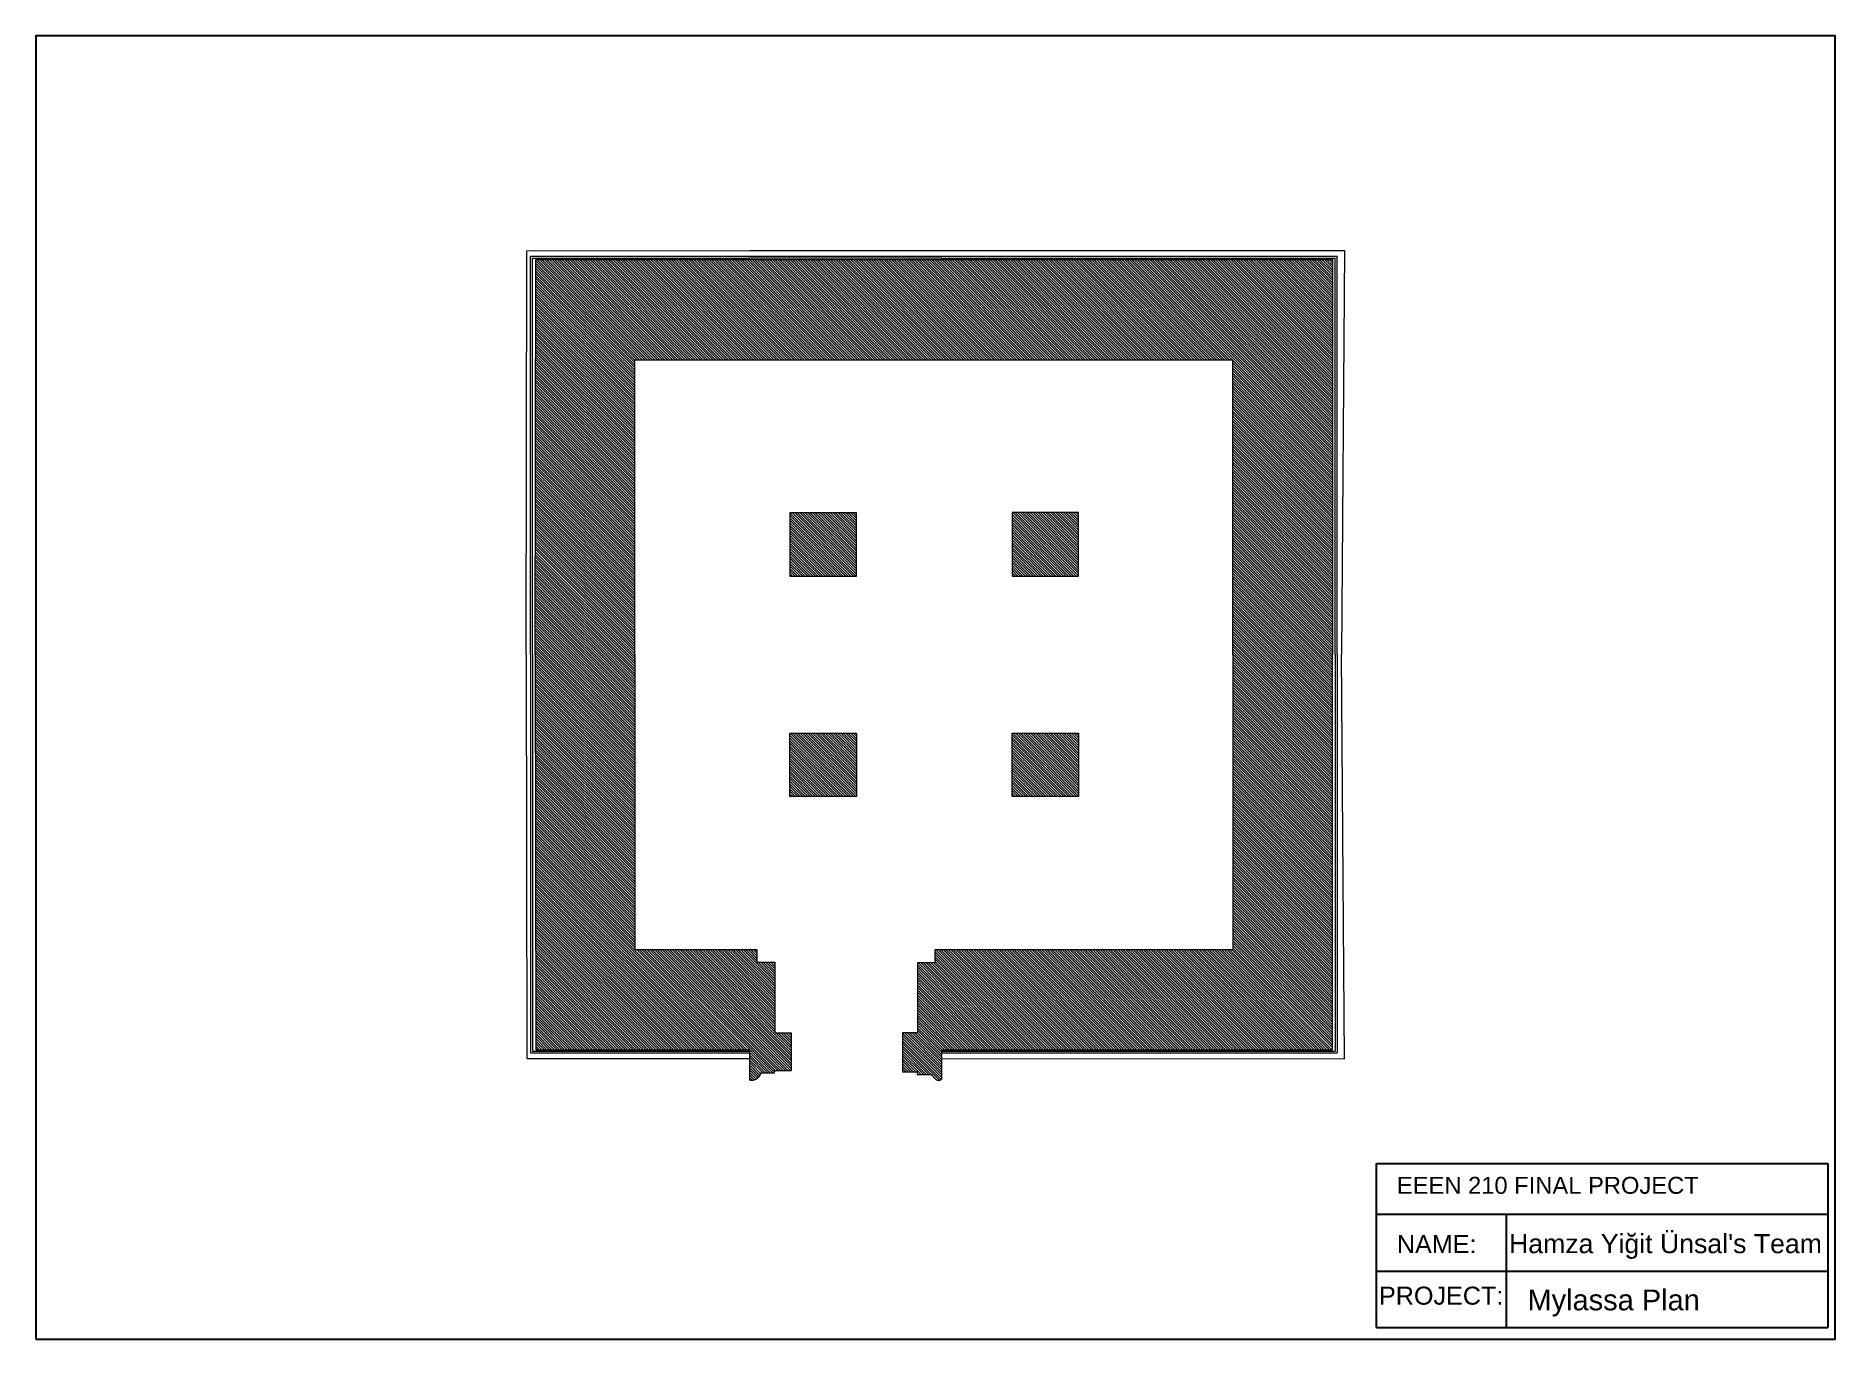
# Model space of a CAD drawing. Header units: millimetres. Extents: x 0 to 319, y 0 to 231.
import ezdxf

# ---------------------------------------------------------------- set-up
doc = ezdxf.new("R2010")
doc.units = ezdxf.units.MM
doc.layers.get('0').update_dxf_attribs({"lineweight": 9})
doc.layers.add('11-Template', color=30, linetype='Continuous', lineweight=30)
doc.styles.get("Standard").update_dxf_attribs({"font": 'arial.ttf'})

msp = doc.modelspace()

# ---------------------------------------------------------------- hatches: boundary and pattern name
h = msp.add_hatch()
h.set_pattern_fill('ANSI31', color=256, scale=0.1, angle=90)
edge = h.paths.add_edge_path()
edge.add_line((106.18, 173.6), (127.84, 173.6))
edge.add_line((127.84, 173.6), (159.44, 173.6))
edge.add_line((159.44, 173.6), (212.22, 173.6))
edge.add_line((212.22, 173.6), (212.22, 121.33))
edge.add_line((212.22, 121.33), (212.22, 69.05))
edge.add_line((212.22, 69.05), (159.44, 69.05))
edge.add_line((159.44, 69.05), (159.44, 66.73))
edge.add_line((159.44, 66.73), (156.36, 66.73))
edge.add_line((156.36, 66.73), (156.36, 54.28))
edge.add_line((156.36, 54.28), (153.66, 54.28))
edge.add_line((153.66, 54.28), (153.66, 47.39))
edge.add_line((153.66, 47.39), (156.27, 47.39))
edge.add_line((156.27, 47.39), (156.27, 46.89))
edge.add_line((156.27, 46.89), (158.81, 46.89))
edge.add_spline(control_points=[(158.81, 46.89), (158.88, 46.79), (159.04, 46.54), (159.36, 46.19), (159.75, 45.89), (160.13, 45.86), (160.43, 45.88), (160.53, 46.01), (160.57, 46.07)], knot_values=[0, 0, 0, 0, 0.371095, 0.904538, 1.413293, 1.772818, 2.045829, 2.250603, 2.250603, 2.250603, 2.250603], degree=3, periodic=0)
edge.add_line((160.57, 46.07), (160.57, 51.29))
edge.add_line((160.57, 51.29), (229.88, 51.29))
edge.add_line((229.88, 51.29), (229.88, 121.33))
edge.add_line((229.88, 121.33), (229.88, 191.37))
edge.add_line((229.88, 191.37), (160.57, 191.37))
edge.add_line((160.57, 191.37), (126.51, 191.37))
edge.add_line((126.51, 191.37), (88.61, 191.37))
edge.add_line((88.61, 191.37), (88.52, 121.33))
edge.add_line((88.52, 121.33), (88.61, 51.29))
edge.add_line((88.61, 51.29), (126.51, 51.29))
edge.add_line((126.51, 51.29), (126.51, 45.96))
edge.add_spline(control_points=[(126.51, 45.96), (126.55, 45.95), (126.68, 45.89), (126.97, 45.84), (127.5, 45.97), (127.97, 46.29), (128.32, 46.64), (128.46, 46.88), (128.48, 47.03), (128.48, 47.1)], knot_values=[0, 0, 0, 0, 0.127945, 0.439034, 0.857406, 1.726624, 2.098869, 2.326743, 2.544478, 2.544478, 2.544478, 2.544478], degree=3, periodic=0)
edge.add_line((128.48, 47.1), (130.87, 47.1))
edge.add_line((130.87, 47.1), (130.96, 47.57))
edge.add_line((130.96, 47.57), (133.9, 47.57))
edge.add_line((133.9, 47.57), (133.9, 54.28))
edge.add_line((133.9, 54.28), (131, 54.28))
edge.add_line((131, 54.28), (131, 66.82))
edge.add_line((131, 66.82), (127.84, 66.82))
edge.add_line((127.84, 66.82), (127.84, 69.05))
edge.add_line((127.84, 69.05), (106.18, 69.05))
edge.add_line((106.18, 69.05), (106.18, 121.33))
edge.add_line((106.18, 121.33), (106.18, 173.6))
h = msp.add_hatch()
h.set_pattern_fill('ANSI31', color=256, scale=0.1, angle=90)
h.paths.add_polyline_path([(145.47, 135.25), (133.7, 135.25), (133.7, 146.49), (145.47, 146.49)])
h.paths.add_polyline_path([(184.84, 135.26), (173.08, 135.26), (173.08, 146.5), (184.84, 146.5)])
h = msp.add_hatch()
h.set_pattern_fill('ANSI31', color=256, scale=0.1, angle=90)
h.paths.add_polyline_path([(145.47, 107.41), (133.7, 107.41), (133.7, 96.17), (145.47, 96.17)])
h.paths.add_polyline_path([(184.84, 107.4), (173.08, 107.4), (173.08, 96.16), (184.84, 96.16)])

# ---------------------------------------------------------------- linework, layer by layer
for p, q in [((87.67, 121.33), (87.67, 191.94)), ((87.67, 191.94), (126.51, 191.94)), ((88.06, 121.33), (88.06, 191.6)), ((88.06, 191.6), (126.51, 191.6)), ((126.51, 192.95), (160.57, 192.96)), ((126.51, 191.94), (160.57, 191.94)), ((160.57, 191.6), (126.51, 191.6)), ((160.57, 191.94), (230.73, 191.94)), ((160.57, 191.6), (230.34, 191.6)), ((230.34, 121.33), (230.34, 191.6)), ((230.73, 121.33), (230.73, 191.94)), ((88.52, 121.33), (88.61, 191.37)), ((88.61, 191.37), (126.51, 191.37)), ((126.51, 191.37), (160.57, 191.37)), ((160.57, 191.37), (229.88, 191.37)), ((229.88, 191.37), (229.88, 121.33)), ((106.18, 173.6), (127.84, 173.6)), ((106.18, 121.33), (106.18, 173.6)), ((127.84, 173.6), (159.44, 173.6)), ((159.44, 173.6), (212.22, 173.6)), ((212.22, 121.33), (212.22, 173.6)), ((87.67, 121.33), (87.67, 50.71)), ((88.06, 121.33), (88.06, 51.05)), ((88.52, 121.33), (88.61, 51.29)), ((106.18, 121.33), (106.18, 69.05)), ((212.22, 121.33), (212.22, 69.05)), ((229.88, 51.29), (229.88, 121.33)), ((230.34, 121.33), (230.34, 51.05)), ((230.73, 121.33), (230.73, 50.71)), ((106.18, 69.05), (127.84, 69.05)), ((127.84, 69.05), (127.84, 66.82)), ((159.44, 66.73), (159.44, 69.05)), ((159.44, 69.05), (212.22, 69.05)), ((127.84, 66.82), (131, 66.82)), ((131, 66.82), (131, 54.28)), ((156.36, 54.28), (156.36, 66.73)), ((156.36, 66.73), (159.44, 66.73)), ((131, 54.28), (133.9, 54.28)), ((133.9, 54.28), (133.9, 47.57)), ((156.36, 54.28), (153.66, 54.28)), ((153.66, 54.28), (153.66, 47.39)), ((88.06, 51.05), (126.51, 51.05)), ((88.61, 51.29), (126.51, 51.29)), ((126.51, 51.29), (126.51, 45.96)), ((160.57, 51.29), (160.57, 46.07)), ((160.57, 51.29), (229.88, 51.29)), ((160.57, 51.05), (230.34, 51.05)), ((87.67, 50.71), (126.51, 50.71)), ((160.57, 50.71), (230.73, 50.71)), ((130.87, 47.1), (128.48, 47.1)), ((130.96, 47.57), (130.87, 47.1)), ((133.9, 47.57), (130.96, 47.57)), ((153.66, 47.39), (156.27, 47.39)), ((156.27, 47.39), (156.27, 46.89)), ((156.27, 46.89), (158.81, 46.89))]:
    msp.add_line(p, q)
for points in [[(86.92, 121.33), (87.05, 192.94), (126.51, 192.95)], [(160.57, 192.96), (232.05, 192.97), (231.48, 121.33)], [(86.92, 121.33), (87.05, 49.72), (126.51, 49.71)], [(160.57, 49.7), (232.05, 49.68), (231.48, 121.33)]]:
    msp.add_lwpolyline(points)
for points in [[(133.7, 135.25), (145.47, 135.25), (145.47, 146.49), (133.7, 146.49)], [(173.08, 135.26), (184.84, 135.26), (184.84, 146.5), (173.08, 146.5)], [(133.7, 107.41), (145.47, 107.41), (145.47, 96.17), (133.7, 96.17)], [(173.08, 107.4), (184.84, 107.4), (184.84, 96.16), (173.08, 96.16)]]:
    msp.add_lwpolyline(points, close=True)
for points in [[(126.51, 45.96), (126.63, 45.91), (126.94, 45.87), (127.35, 45.95), (128.08, 46.41), (128.34, 46.68), (128.45, 46.88), (128.48, 47.1)], [(158.81, 46.89), (159.02, 46.59), (159.38, 46.19), (159.8, 45.91), (160.16, 45.87), (160.43, 45.92), (160.57, 46.07)]]:
    msp.add_spline(points, degree=3)
at = {"layer": '11-Template'}
for p, q in [((237.72, 2.07), (237.72, 31.12)), ((237.72, 31.12), (317.72, 31.12)), ((317.72, 31.12), (317.72, 2.07)), ((317.72, 31.12), (317.72, 2.07)), ((237.72, 22.12), (317.72, 22.12)), ((260.7, 22.12), (260.7, 2.07)), ((237.72, 12.02), (317.72, 12.02)), ((237.72, 2.07), (317.72, 2.07))]:
    msp.add_line(p, q, dxfattribs=at)
msp.add_lwpolyline([(0, 0), (319, 0), (319, 231), (0, 231)], close=True, dxfattribs=at)

# ---------------------------------------------------------------- texts
for s, height, p in [('EEEN 210 FINAL PROJECT', 3.0107, (241.31, 25.74)), ("Hamza Yiğit Ünsal's Team", 3.3801, (261.2, 15.22)), ('NAME:', 3.192, (241.31, 15.22)), ('PROJECT:', 3.191, (238.14, 6.09)), ('Mylassa Plan', 3.6792, (264.47, 5.09))]:
    msp.add_text(s, height=height, dxfattribs=at).set_placement(p)

doc.saveas('drawing.dxf')
